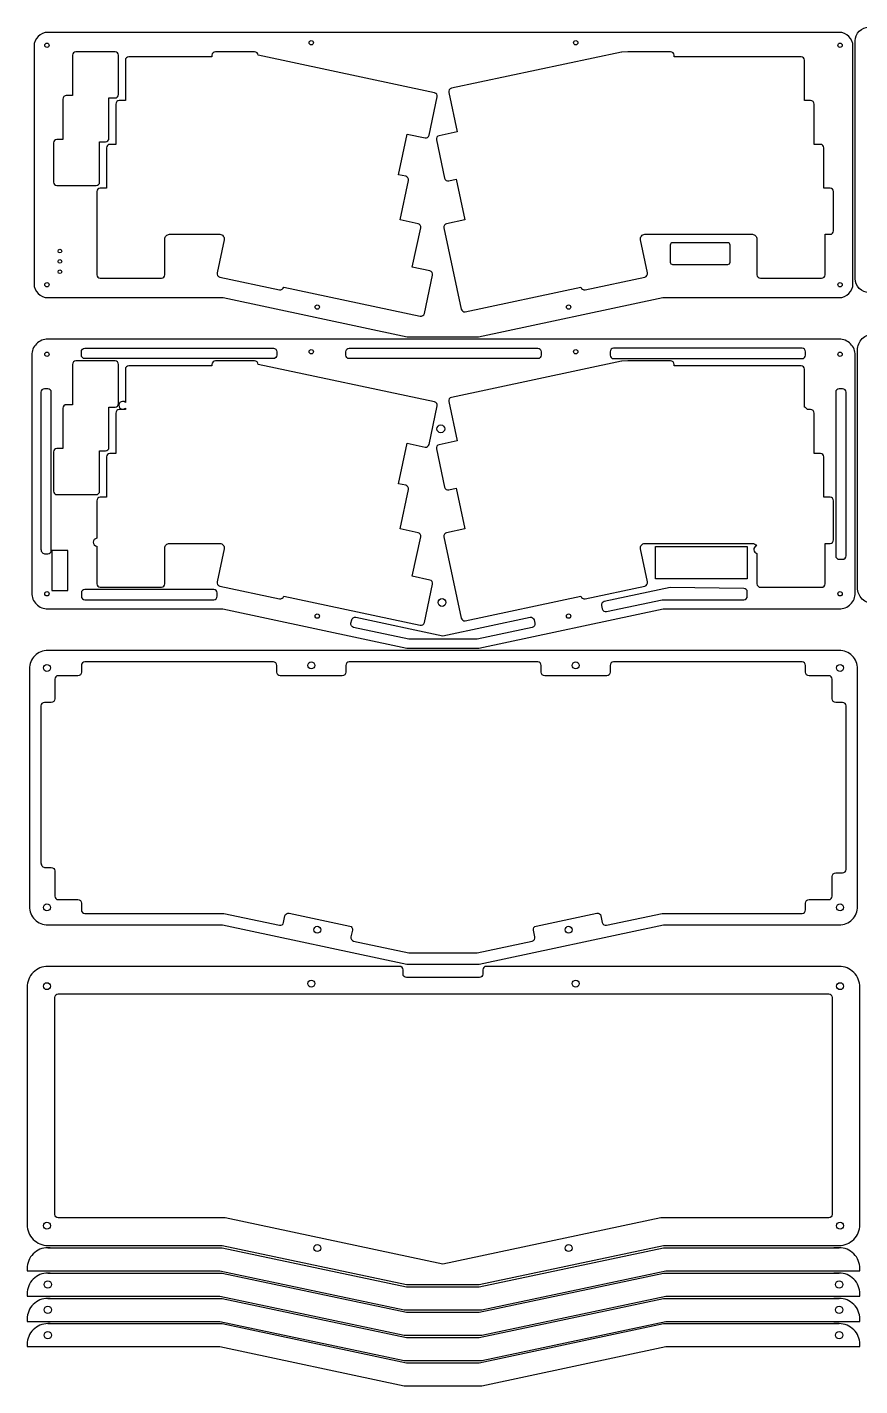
# Model space of a CAD drawing. Extents: x 63 to 788, y 423 to 1014.
# Drawn here: x 63 to 425, y 424 to 1014 of the extents above; entities that cross this region are included whole.
import ezdxf

# ---------------------------------------------------------------- set-up
doc = ezdxf.new("R2010")
doc.units = 0
doc.header["$MEASUREMENT"] = 0
doc.layers.get('0').update_dxf_attribs({"linetype": 'CONTINUOUS'})

msp = doc.modelspace()

# ---------------------------------------------------------------- linework, layer by layer
at = {"color": 1, "linetype": 'Continuous'}
for points in [[(71.81, 1012.22, 0.414214), (65.81, 1006.22), (65.81, 1001.72), (65.81, 907.38), (65.81, 902.88, 0.414214), (71.81, 896.88), (76.31, 896.88), (148.01, 896.88), (228.16, 879.84), (243.68, 879.84), (259.21, 879.84), (339.36, 896.88), (411.55, 896.88), (416.05, 896.88, 0.414214), (422.05, 902.88), (422.05, 907.38), (422.05, 1006.22, 0.414214), (416.05, 1012.22), (249.03, 1012.22), (238.33, 1012.22), (76.31, 1012.22)], [(773.29, 1014.47, -0.414214), (779.29, 1008.47), (779.29, 1003.97), (779.29, 909.63), (779.29, 905.13, -0.414214), (773.29, 899.13), (768.79, 899.13), (697.1, 899.13), (616.95, 882.09), (601.42, 882.09), (585.89, 882.09), (505.74, 899.13), (433.55, 899.13), (429.05, 899.13, -0.414214), (423.05, 905.13), (423.05, 909.63), (423.05, 1008.47, -0.414214), (429.05, 1014.47), (596.07, 1014.47), (606.77, 1014.47), (768.79, 1014.47)], [(98.41, 966.14), (98.41, 983.69), (101.07, 983.69, 0.414214), (102.57, 985.19), (102.57, 1002.25, 0.414214), (101.07, 1003.75), (84.01, 1003.75, 0.414214), (82.51, 1002.25), (82.51, 984.7), (79.85, 984.7, 0.414214), (78.35, 983.2), (78.35, 965.65), (75.78, 965.65, 0.414214), (74.28, 964.15), (74.28, 947.09, 0.414214), (75.78, 945.59), (92.84, 945.59, 0.414214), (94.34, 947.09), (94.34, 964.64), (96.91, 964.64, 0.414214)], [(240.08, 985.92), (163.28, 1002.24), (163.28, 1002.25, 0.414214), (161.78, 1003.75), (144.72, 1003.75, 0.414214), (143.22, 1002.25), (143.22, 1001.61), (107.03, 1001.61, 0.414214), (105.53, 1000.11), (105.53, 982.56), (102.87, 982.56, 0.414214), (101.37, 981.06), (101.37, 963.51), (98.8, 963.51, 0.414214), (97.3, 962.01), (97.3, 944.46), (94.63, 944.46, 0.414214), (93.13, 942.96), (93.13, 906.85, 0.414214), (94.63, 905.35), (121.23, 905.35, 0.414214), (122.73, 906.85), (122.73, 922.4, -0.414214), (124.73, 924.4), (146.57, 924.4, -0.476976), (148.53, 921.99), (145.47, 907.61, 0.414214), (146.63, 905.83), (172.63, 900.31, 0.414214), (174.41, 901.46), (174.41, 901.47), (233.82, 888.84, 0.414214), (235.6, 889.99), (239.15, 906.68, 0.414214), (237.99, 908.46), (230.36, 910.08), (234.01, 927.25, 0.414214), (232.85, 929.03), (225.01, 930.7), (228.66, 947.86, 0.414214), (227.5, 949.64), (224.31, 950.32), (228.06, 967.97), (235.91, 966.3, 0.414214), (237.69, 967.45), (241.24, 984.14, 0.414214)], [(331.51, 905.83, 0.414214), (332.66, 907.61), (329.61, 921.99, -0.476976), (331.56, 924.4), (378.31, 924.4, -0.414214), (380.31, 922.4), (380.31, 906.8, 0.414214), (381.81, 905.3), (408.41, 905.3, 0.414214), (409.91, 906.8), (409.91, 924.4), (412.08, 924.4, 0.414214), (413.58, 925.9), (413.58, 942.96, 0.414214), (412.08, 944.46), (409.4, 944.46), (409.4, 962.01, 0.414214), (407.9, 963.51), (405.14, 963.51), (405.14, 981.06, 0.414214), (403.64, 982.56), (400.97, 982.56), (400.97, 1000.11, 0.414214), (399.47, 1001.61), (344.24, 1001.61), (344.24, 1002.25, 0.414214), (342.74, 1003.75), (324.21, 1003.75, 0.010008), (324.15, 1003.75), (321.56, 1003.65, 0.042377), (321.31, 1003.61), (247.37, 987.9, 0.414214), (246.22, 986.12), (249.87, 968.95), (242.02, 967.28, 0.414214), (240.87, 965.5), (244.42, 948.81, 0.414214), (246.19, 947.66), (249.39, 948.34), (253.14, 930.7), (245.28, 929.03, 0.414214), (244.13, 927.25), (251.64, 891.92, 0.414214), (253.42, 890.76), (303.73, 901.46, 0.413431), (305.51, 900.31)], [(71.81, 878.84, 0.414214), (64.81, 871.84), (64.81, 867.34), (64.81, 773), (64.81, 768.5, 0.414214), (71.81, 761.5), (76.31, 761.5), (147.9, 761.5), (228.05, 744.47), (243.68, 744.47), (259.31, 744.47), (339.46, 761.5), (411.55, 761.5), (416.05, 761.5, 0.414214), (423.05, 768.5), (423.05, 773), (423.05, 871.84, 0.414214), (416.05, 878.84), (249.03, 878.84), (238.33, 878.84), (76.31, 878.84)], [(171.41, 871.84, -0.414214), (169.91, 870.34), (87.91, 870.34, -0.414214), (86.41, 871.84), (86.41, 873.34, -0.414214), (87.91, 874.84), (169.91, 874.84, -0.414214), (171.41, 873.34)], [(286.45, 871.84, -0.414214), (284.95, 870.34), (202.91, 870.34, -0.414214), (201.41, 871.84), (201.41, 873.34, -0.414214), (202.91, 874.84), (284.95, 874.84, -0.414214), (286.45, 873.34)], [(401.45, 873.34, 0.414214), (399.95, 874.84), (317.95, 874.84, 0.414214), (316.45, 873.34), (316.45, 871.84, 0.414214), (317.95, 870.34), (399.95, 870.34, 0.414214), (401.45, 871.84)], [(98.41, 831.76), (98.41, 849.31), (101.07, 849.31, 0.414214), (102.57, 850.81), (102.57, 867.87, 0.414214), (101.07, 869.37), (84.01, 869.37, 0.414214), (82.51, 867.87), (82.51, 850.32), (79.85, 850.32, 0.414214), (78.35, 848.82), (78.35, 831.27), (75.78, 831.27, 0.414214), (74.28, 829.77), (74.28, 812.71, 0.414214), (75.78, 811.21), (92.84, 811.21, 0.414214), (94.34, 812.71), (94.34, 830.26), (96.91, 830.26, 0.414214)], [(70.31, 857.25, 0.414214), (68.81, 855.75), (68.81, 787.47, 0.414214), (70.81, 785.47), (71.81, 785.47, 0.414214), (73.31, 786.97), (73.31, 855.75, 0.414214), (71.81, 857.25)], [(417.55, 783.1, 0.414214), (419.05, 784.6), (419.05, 855.75, 0.414214), (417.55, 857.25), (416.05, 857.25, 0.414214), (414.55, 855.75), (414.55, 784.6, 0.414214), (416.05, 783.1)], [(203.69, 755.27), (204, 756.74, -0.414214), (205.78, 757.89), (243.68, 749.84), (281.58, 757.89, -0.414214), (283.36, 756.74), (283.68, 755.27, -0.414214), (282.52, 753.49), (258.58, 748.4), (228.78, 748.4), (204.84, 753.49, -0.414214)], [(71.81, 743.47, 0.414214), (63.81, 735.47), (63.81, 730.97), (63.81, 636.63), (63.81, 632.13, 0.414214), (71.81, 624.13), (76.31, 624.13), (147.8, 624.13), (227.95, 607.09), (243.68, 607.09), (259.42, 607.09), (339.57, 624.13), (411.55, 624.13), (416.05, 624.13, 0.414214), (424.05, 632.13), (424.05, 735.47, 0.414214), (416.05, 743.47), (249.03, 743.47), (238.33, 743.47), (76.31, 743.47)], [(76.31, 635.13), (81.78, 635.13), (84.91, 635.13, -0.414214), (86.41, 633.63), (86.41, 630.63, 0.414214), (87.91, 629.13), (148.32, 629.13), (172.57, 623.97, 0.414214), (174.35, 625.13), (174.97, 628.06, -0.414214), (176.75, 629.22), (203.16, 623.61, -0.414214), (204.31, 621.83), (203.69, 618.89, 0.414214), (204.84, 617.11), (228.78, 612.03), (258.58, 612.03), (282.52, 617.11, 0.414214), (283.68, 618.89), (283.05, 621.83, -0.414214), (284.21, 623.61), (310.62, 629.22, -0.414214), (312.4, 628.06), (313.02, 625.13, 0.414214), (314.8, 623.97), (339.04, 629.13), (399.95, 629.13, 0.414214), (401.45, 630.63), (401.45, 633.63, -0.414214), (402.95, 635.13), (411.55, 635.13, 0.414214), (413.05, 636.63), (413.05, 645.23, -0.414214), (414.55, 646.73), (417.55, 646.73, 0.414214), (419.05, 648.23), (419.05, 719.37, 0.414214), (417.55, 720.87), (414.55, 720.87, -0.414214), (413.05, 722.37), (413.05, 730.97, 0.414214), (411.55, 732.47), (402.95, 732.47, -0.414214), (401.45, 733.97), (401.45, 736.97, 0.414214), (399.95, 738.47), (317.95, 738.47, 0.414214), (316.45, 736.97), (316.45, 733.97, -0.414214), (314.95, 732.47), (287.95, 732.47, -0.414214), (286.45, 733.97), (286.45, 736.97, 0.414214), (284.95, 738.47), (202.91, 738.47, 0.414214), (201.41, 736.97), (201.41, 733.97, -0.414214), (199.91, 732.47), (172.91, 732.47, -0.414214), (171.41, 733.97), (171.41, 736.97, 0.414214), (169.91, 738.47), (87.91, 738.47, 0.414214), (86.41, 736.97), (86.41, 733.97, -0.414214), (84.91, 732.47), (76.31, 732.47, 0.414214), (74.81, 730.97), (74.81, 722.37, -0.414214), (73.31, 720.87), (70.31, 720.87, 0.414214), (68.81, 719.37), (68.81, 651.1, 0.414214), (70.81, 649.1), (73.31, 649.1, -0.414214), (74.81, 647.6), (74.81, 646.73), (74.81, 636.63, 0.414214)], [(261.03, 604.59), (261.03, 602.76, -0.414214), (259.53, 601.26), (227.83, 601.26, -0.414214), (226.33, 602.76), (226.33, 604.59, 0.414214), (224.83, 606.09), (76.31, 606.09), (71.81, 606.09, 0.414214), (62.81, 597.09), (62.81, 592.59), (62.81, 498.25), (62.81, 493.75, 0.414214), (71.81, 484.75), (76.31, 484.75), (147.69, 484.75), (227.84, 467.71), (243.68, 467.71), (259.52, 467.71), (339.67, 484.75), (411.55, 484.75), (416.05, 484.75, 0.414214), (425.05, 493.75), (425.05, 498.25), (425.05, 597.09, 0.414214), (416.05, 606.09), (262.53, 606.09, 0.414214)], [(249.03, 594.09), (411.55, 594.09, -0.414214), (413.05, 592.59), (413.05, 498.25, -0.414214), (411.55, 496.75), (338.41, 496.75), (243.68, 476.62), (148.95, 496.75), (76.31, 496.75, -0.414214), (74.81, 498.25), (74.81, 592.59, -0.414214), (76.31, 594.09), (238.33, 594.09)]]:
    msp.add_lwpolyline(points, format="xyb", close=True, dxfattribs=at)
at = {"color": 1}
msp.add_lwpolyline([(367.59, 911.28, 0.414214), (368.59, 912.28), (368.59, 919.73, 0.414214), (367.59, 920.73), (343.59, 920.73, 0.414214), (342.59, 919.73), (342.59, 912.28, 0.414214), (343.59, 911.28)], format="xyb", close=True, dxfattribs=at)
at = {"color": 1, "linetype": 'Continuous'}
for points in [[(431.05, 763.75, -0.414214), (424.05, 770.75), (424.05, 775.25), (424.05, 869.59), (424.05, 874.09, -0.414214), (431.05, 881.09)], [(93.13, 788.84), (93.13, 772.47, 0.414214), (94.63, 770.97), (121.23, 770.97, 0.414214), (122.73, 772.47), (122.73, 788.02, -0.414214), (124.73, 790.02), (146.57, 790.02, -0.476976), (148.53, 787.61), (145.47, 773.24, 0.414214), (146.63, 771.46), (172.63, 765.93, 0.414214), (174.41, 767.09), (174.41, 767.09), (233.82, 754.46, 0.414214), (235.6, 755.62), (239.15, 772.3, 0.414214), (237.99, 774.08), (230.36, 775.7), (234.01, 792.87, 0.414214), (232.85, 794.65), (225.01, 796.32), (228.66, 813.48, 0.414214), (227.5, 815.26), (224.31, 815.94), (228.06, 833.59), (235.91, 831.92, 0.414214), (237.69, 833.08), (241.24, 849.76, 0.414214), (240.08, 851.54), (163.28, 867.87), (163.28, 867.87, 0.414214), (161.78, 869.37), (144.72, 869.37, 0.414214), (143.22, 867.87), (143.22, 867.23), (107.03, 867.23, 0.414214), (105.53, 865.73), (105.53, 851.33)], [(400.97, 849.3), (400.97, 865.73, 0.414214), (399.47, 867.23), (344.24, 867.23), (344.24, 867.87, 0.414214), (342.74, 869.37), (324.21, 869.37, 0.010008), (324.15, 869.37), (321.56, 869.27, 0.042377), (321.31, 869.24), (247.37, 853.52, 0.414214), (246.22, 851.74), (249.87, 834.57), (242.02, 832.9, 0.414214), (240.87, 831.12), (244.42, 814.44, 0.414214), (246.19, 813.28), (249.39, 813.96), (253.14, 796.32), (245.28, 794.65, 0.414214), (244.13, 792.87), (251.64, 757.54, 0.414214), (253.42, 756.39), (303.73, 767.08, 0.413431), (305.51, 765.93), (331.51, 771.46, 0.414214), (332.66, 773.24), (329.61, 787.61, -0.476976), (331.56, 790.02), (378.31, 790.02, -0.277365), (380.07, 788.96, -0.277365)], [(105.53, 848.79), (105.53, 848.18), (102.87, 848.18, 0.414214), (101.37, 846.68), (101.37, 829.13), (98.8, 829.13, 0.414214), (97.3, 827.63), (97.3, 810.08), (94.63, 810.08, 0.414214), (93.13, 808.58), (93.13, 792.22)], [(380.31, 785.68), (380.31, 772.43, 0.414214), (381.81, 770.93), (408.41, 770.93, 0.414214), (409.91, 772.43), (409.91, 790.02), (412.08, 790.02, 0.414214), (413.58, 791.52), (413.58, 808.58, 0.414214), (412.08, 810.08), (409.4, 810.08), (409.4, 827.63, 0.414214), (407.9, 829.13), (405.14, 829.13), (405.14, 846.68, 0.414214), (403.64, 848.18), (402.09, 848.18)], [(145.47, 768.5, 0.414214), (143.97, 770), (87.91, 770, 0.414214), (86.41, 768.5), (86.41, 767, 0.414214), (87.91, 765.5), (143.97, 765.5, 0.414214), (145.47, 767), (145.47, 768.5)], [(376.09, 768.91, 0.410067), (374.61, 770.41), (342.6, 770.86), (313.86, 764.75, 0.414214), (312.71, 762.97), (313.02, 761.51, 0.414214), (314.8, 760.35), (339.04, 765.5), (374.59, 765.5, 0.414214), (376.09, 767), (376.09, 768.91)], [(72.81, 483.75), (71.81, 483.75, 0.414214), (62.81, 474.75), (62.81, 473.75), (71.81, 473.75), (76.31, 473.75), (146.64, 473.75), (226.79, 456.71), (243.68, 456.71), (260.57, 456.71), (340.72, 473.75), (411.55, 473.75), (416.05, 473.75), (425.05, 473.75), (425.05, 474.75, 0.414214), (416.05, 483.75)], [(72.81, 472.75), (71.81, 472.75, 0.414214), (62.81, 463.75), (62.81, 462.75), (71.81, 462.75), (76.31, 462.75), (146.64, 462.75), (226.79, 445.71), (243.68, 445.71), (260.57, 445.71), (340.72, 462.75), (411.55, 462.75), (416.05, 462.75), (425.05, 462.75), (425.05, 463.75, 0.414214), (416.05, 472.75)], [(72.81, 461.75), (71.81, 461.75, 0.414214), (62.81, 452.75), (62.81, 451.75), (71.81, 451.75), (76.31, 451.75), (146.64, 451.75), (226.79, 434.71), (243.68, 434.71), (260.57, 434.71), (340.72, 451.75), (411.55, 451.75), (416.05, 451.75), (425.05, 451.75), (425.05, 452.75, 0.414214), (416.05, 461.75)], [(72.81, 450.75), (71.81, 450.75, 0.414214), (62.81, 441.75), (62.81, 440.75), (71.81, 440.75), (76.31, 440.75), (146.64, 440.75), (226.79, 423.71), (243.68, 423.71), (260.57, 423.71), (340.72, 440.75), (411.55, 440.75), (416.05, 440.75), (425.05, 440.75), (425.05, 441.75, 0.414214), (416.05, 450.75)]]:
    msp.add_lwpolyline(points, format="xyb", dxfattribs=at)
for points in [[(80.53, 771.57), (80.53, 786.87), (77.03, 786.87), (73.53, 786.87), (73.53, 771.57), (73.53, 769.57), (77.03, 769.57), (80.53, 769.57)], [(376.09, 774.63), (336.09, 774.63), (336.09, 788.63), (376.09, 788.63)]]:
    msp.add_lwpolyline(points, close=True, dxfattribs=at)
for points in [[(71.81, 483.75), (76.31, 483.75), (147.69, 483.75), (227.84, 466.71), (243.68, 466.71), (259.52, 466.71), (339.67, 483.75), (411.55, 483.75), (416.05, 483.75), (413.8, 483.75)], [(71.81, 472.75), (76.31, 472.75), (147.69, 472.75), (227.84, 455.71), (243.68, 455.71), (259.52, 455.71), (339.67, 472.75), (411.55, 472.75), (416.05, 472.75), (413.8, 472.75)], [(71.81, 461.75), (76.31, 461.75), (147.69, 461.75), (227.84, 444.71), (243.68, 444.71), (259.52, 444.71), (339.67, 461.75), (411.55, 461.75), (416.05, 461.75), (413.8, 461.75)], [(71.81, 450.75), (76.31, 450.75), (147.69, 450.75), (227.84, 433.71), (243.68, 433.71), (259.52, 433.71), (339.67, 450.75), (411.55, 450.75), (416.05, 450.75), (413.8, 450.75)]]:
    msp.add_lwpolyline(points, dxfattribs=at)
for centre, radius in [((71.41, 1006.62), 0.95), ((186.41, 1007.72), 0.95), ((301.45, 1007.72), 0.95), ((416.45, 1006.62), 0.95), ((77.03, 917.1), 0.8), ((77.03, 912.6), 0.8), ((77.03, 908.1), 0.8), ((71.41, 902.48), 0.95), ((416.45, 902.48), 0.95), ((189.02, 892.76), 0.95), ((298.35, 892.76), 0.95), ((71.41, 872.25), 0.95), ((186.41, 873.34), 0.95), ((301.45, 873.34), 0.95), ((416.45, 872.25), 0.95), ((242.78, 839.8), 1.7), ((71.41, 768.1), 0.95), ((416.45, 768.1), 0.95), ((243.3, 764.34), 1.7), ((189.02, 758.39), 0.95), ((298.35, 758.39), 0.95), ((186.41, 736.97), 1.5), ((301.45, 736.97), 1.5), ((71.41, 735.87), 1.5), ((416.45, 735.87), 1.5), ((71.41, 631.73), 1.5), ((416.45, 631.73), 1.5), ((189.02, 622.01), 1.5), ((298.35, 622.01), 1.5), ((71.41, 597.49), 1.5), ((186.41, 598.59), 1.5), ((301.45, 598.59), 1.5), ((416.45, 597.49), 1.5), ((71.41, 493.35), 1.5), ((416.45, 493.35), 1.5), ((189.02, 483.63), 1.5), ((298.35, 483.63), 1.5), ((71.81, 467.75), 1.6), ((416.05, 467.75), 1.6), ((71.81, 456.75), 1.6), ((416.05, 456.75), 1.6), ((71.81, 445.75), 1.6), ((416.05, 445.75), 1.6)]:
    msp.add_circle(centre, radius, dxfattribs=at)
for centre, start, end in [((104.4, 850.06), 48.1698, 311.8302), ((400.47, 847.68), 17.28284, 72.71463), ((93.29, 790.53), 95.18857, 264.81143), ((380.62, 787.35), 108.86552, 259.29679)]:
    msp.add_arc(centre, 1.7, start, end, dxfattribs=at)

doc.saveas('drawing.dxf')
